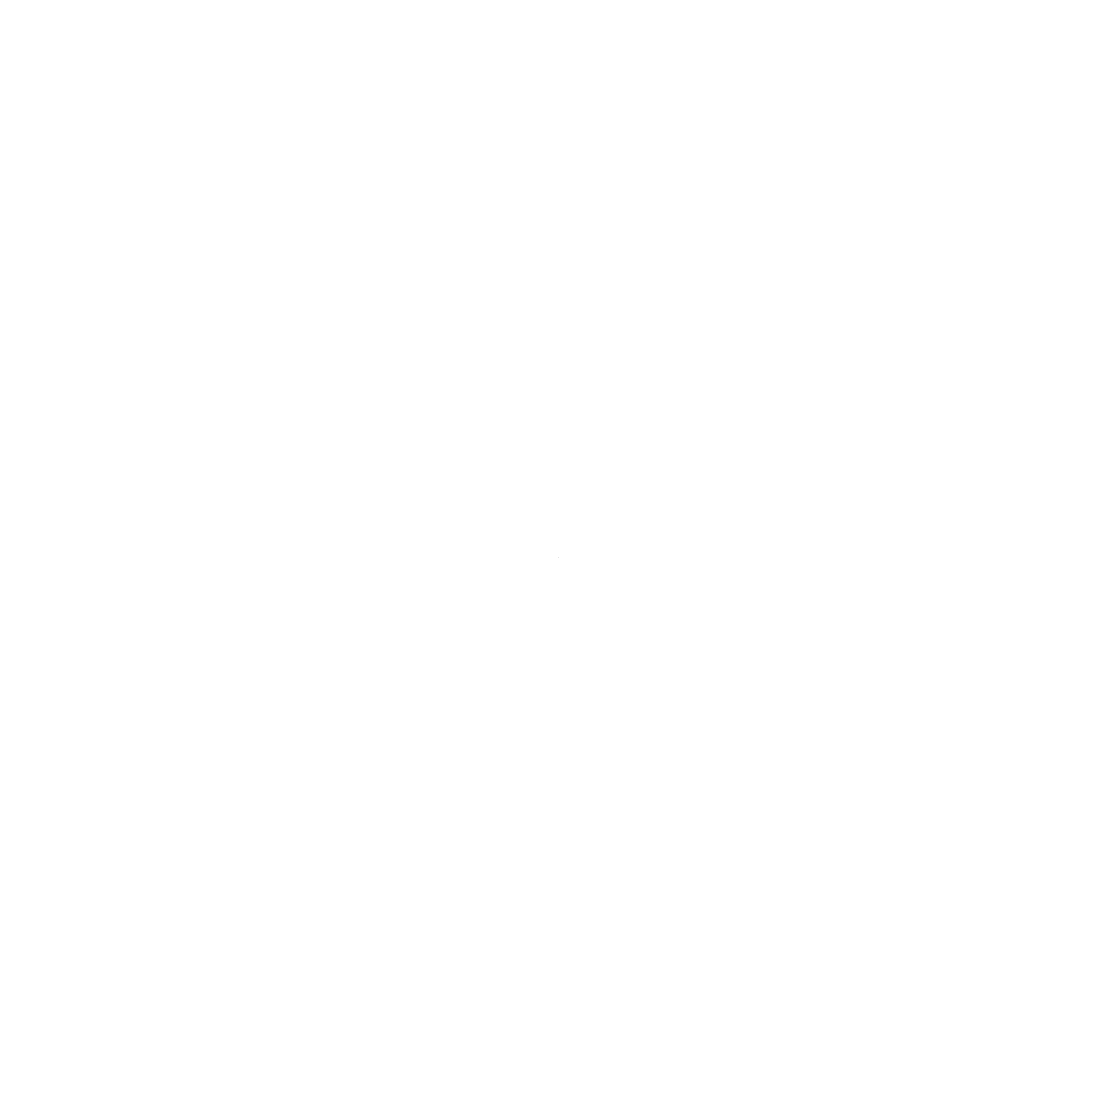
# Model space of a CAD drawing. Header units: feet. Extents: x 9009.294072301 to 9009.294072301, y 526.5088717458 to 526.5088717458.
import ezdxf

# ---------------------------------------------------------------- set-up
doc = ezdxf.new("R2010")
doc.units = ezdxf.units.FT

msp = doc.modelspace()

# ---------------------------------------------------------------- linework, layer by layer
msp.add_line((9009.294072301, 526.5088717458), (9009.294072301, 526.5088717458))

doc.saveas('drawing.dxf')
